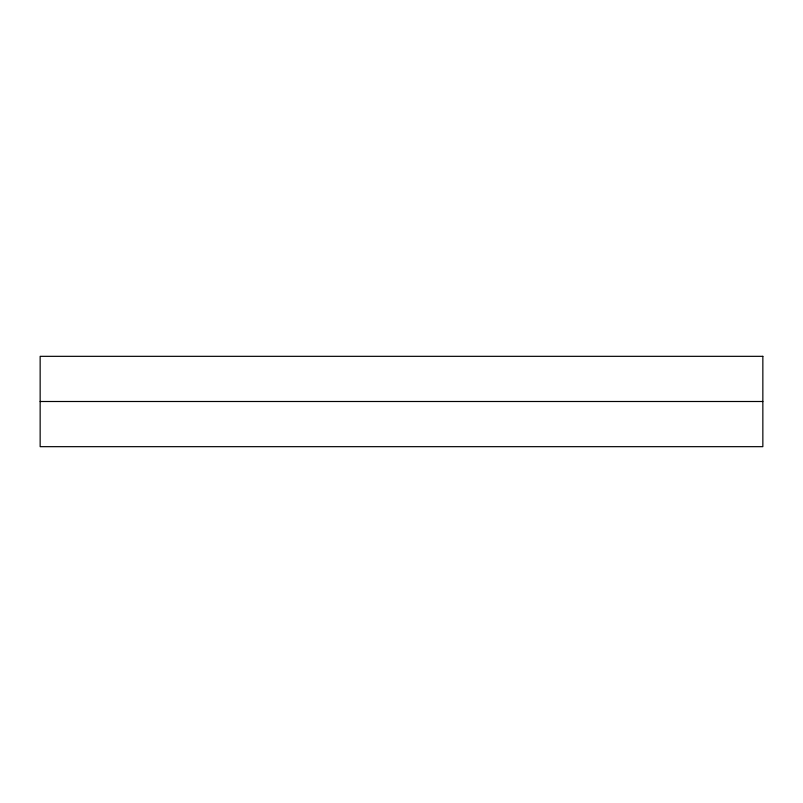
<?xml version="1.0" encoding="UTF-8"?>
<svg xmlns="http://www.w3.org/2000/svg" width="803" height="803" viewBox="0 0 803 803"><rect width="100%" height="100%" fill="white"/><g stroke="black" fill="none" stroke-linecap="round" stroke-linejoin="round"><path stroke-width="1.2" d="M40.15 401.5L762.85 401.5M762.85 356.331L40.15 356.331L40.15 446.669L762.85 446.669L762.85 356.331"/></g></svg>
